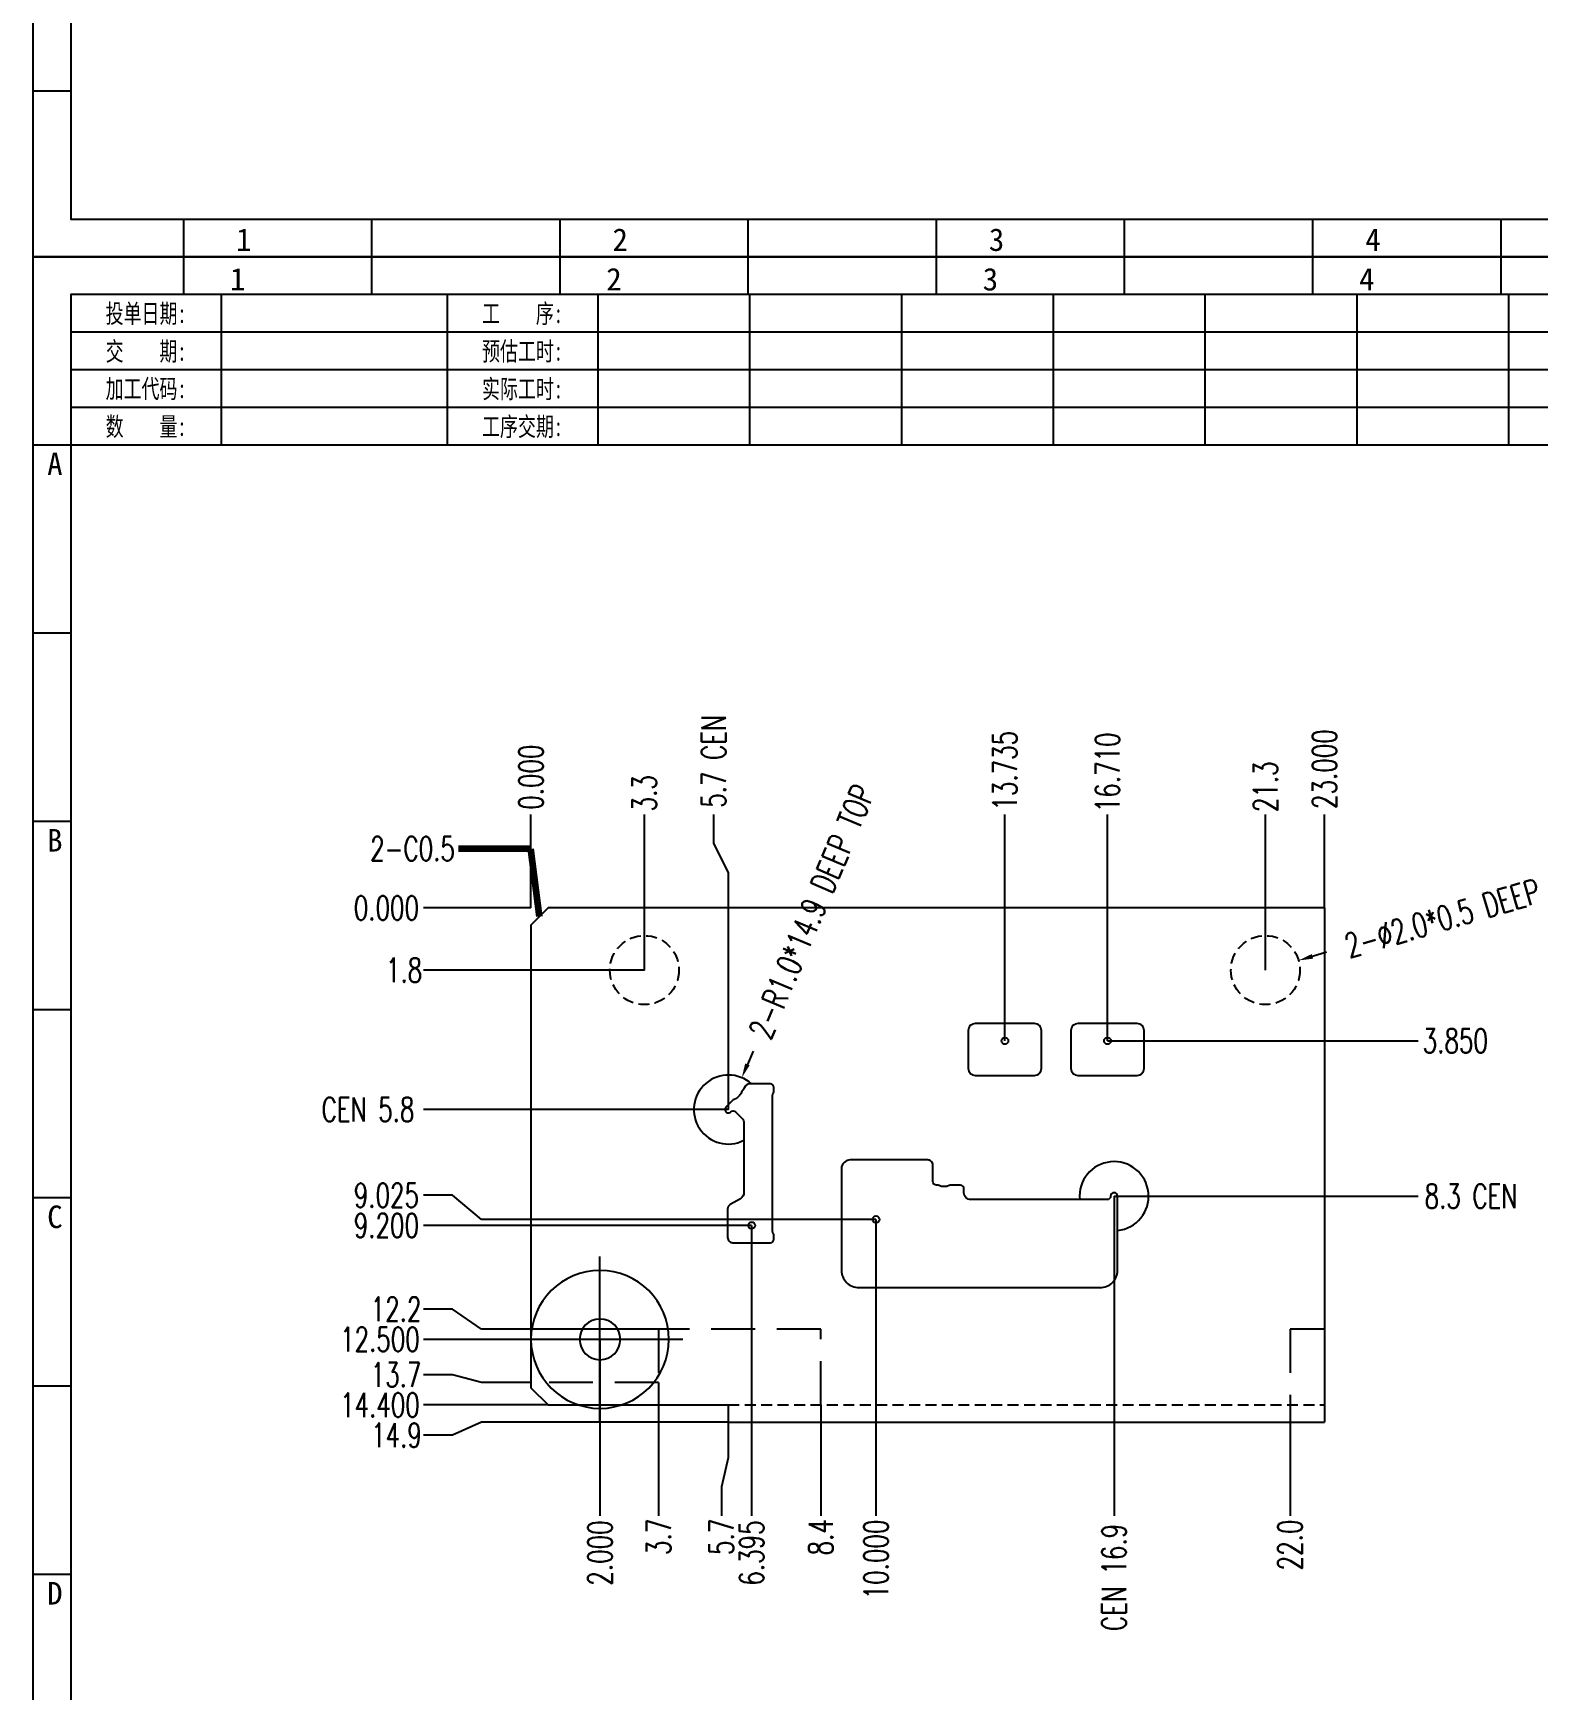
# Model space of a CAD drawing. Header units: millimetres. Extents: x -2852 to 5627, y -2271 to 1849.
# Drawn here: x -1342.4 to -1298.79, y -287.13 to -239.12 of the extents above; entities that cross this region are included whole.
import ezdxf
from ezdxf.enums import TextEntityAlignment as Align

# ---------------------------------------------------------------- set-up
doc = ezdxf.new("R2010")
doc.units = ezdxf.units.MM
doc.header["$PDSIZE"] = 3
for name, pattern in [('CENTER', [50.8, 31.75, -6.35, 6.35, -6.35]), ('DASHED', [19.05, 12.7, -6.35]), ('DASHED2', [9.525, 6.35, -3.175])]:
    doc.linetypes.add(name, pattern=pattern)
for name, color, linetype in [('1', 7, 'Continuous'), ('11', 4, 'DASHED2'), ('41', 1, 'Continuous'), ('PUNCH', 1, 'Continuous'), ('S01', 170, 'Continuous')]:
    doc.layers.add(name, color=color, linetype=linetype)
doc.styles.add('jet02', font='simplex.shx', dxfattribs={"width": 0.7})
doc.styles.get("Standard").update_dxf_attribs({"font": '仿宋_GB2312_0.ttf', "width": 0.7})
doc.styles.add('tk', font='', dxfattribs={"width": 0.7})
doc.styles.add('tk 2', font='仿宋_GB2312_0.ttf', dxfattribs={"width": 0.65})
doc.styles.get('tk').set_extended_font_data('NSimSun')
doc.dimstyles.new('jet02', dxfattribs={"dimtxt": 3.5, "dimasz": 2.1, "dimexe": 1, "dimexo": 0, "dimgap": 0.5, "dimtad": 0, "dimtoh": 1, "dimdec": 3, "dimzin": 9, "dimdsep": 46, "dimtxsty": 'jet02', "dimcen": 0, "dimclrt": 256, "dimazin": 2, "dimtfac": 1, "dimtdec": 3, "dimtofl": 0, "dimtmove": 0, "dimatfit": 1, "dimfxl": 0, "dimarcsym": 0})

# ---------------------------------------------------------------- blocks, each defined once
blk = doc.blocks.new('S01-PILOT119')
at = {"layer": 'S01', "color": 6, "linetype": 'CENTER'}
for p, q in [((0, 2.4), (0, -2.4)), ((2.4, 0), (-2.4, 0))]:
    blk.add_line(p, q, dxfattribs=at)
at = {"layer": 'S01', "linetype": 'Continuous'}
for radius in [2, 0.59]:
    blk.add_circle((0, 0), radius, dxfattribs=at)
blk = doc.blocks.new('A3-N')
at = {"layer": '1', "color": 1}
for p, q in [((0, 0), (0, 296.73)), ((0, 296.73), (420, 296.73)), ((21.82, 291.27), (21.82, 296.73)), ((49.09, 291.27), (49.09, 296.73)), ((76.36, 291.27), (76.36, 296.73)), ((103.64, 291.27), (103.64, 296.73)), ((103.64, 291.27), (103.64, 296.73)), ((103.64, 291.27), (103.64, 296.73)), ((130.91, 291.27), (130.91, 296.73)), ((158.18, 291.27), (158.18, 296.73)), ((185.45, 291.27), (185.45, 296.73)), ((212.73, 291.27), (212.73, 296.73)), ((5.45, 269.45), (0, 269.45)), ((5.45, 242.18), (0, 242.18)), ((5.45, 214.91), (0, 214.91)), ((5.45, 187.64), (0, 187.64)), ((5.45, 160.36), (0, 160.36)), ((5.45, 133.09), (0, 133.09)), ((5.45, 105.82), (0, 105.82)), ((5.45, 24), (0, 24)), ((21.82, 0), (21.82, 5.45)), ((49.09, 0), (49.09, 5.45)), ((76.36, 0), (76.36, 5.45)), ((103.64, 0), (103.64, 5.45)), ((130.91, 0), (130.91, 5.45)), ((158.18, 0), (158.18, 5.45)), ((185.45, 0), (185.45, 5.45)), ((212.73, 0), (212.73, 5.45)), ((1, 0), (0, 0)), ((420, 0), (1, 0))]:
    blk.add_line(p, q, dxfattribs=at)
at = {"layer": '1'}
blk.add_lwpolyline([(221.45, 5.45), (414.55, 5.45), (414.55, 291.27), (5.45, 291.27), (5.45, 5.45), (414.55, 5.45)], dxfattribs=at)
at = {"layer": '41'}
for p, q in [((27.27, 291.27), (27.27, 269.45)), ((60, 291.27), (60, 269.45)), ((81.82, 291.27), (81.82, 269.45)), ((103.82, 291.27), (103.82, 269.45)), ((125.82, 291.27), (125.82, 269.45)), ((147.82, 291.27), (147.82, 269.45)), ((169.82, 291.27), (169.82, 269.45)), ((191.82, 291.27), (191.82, 269.45)), ((213.82, 291.27), (213.82, 269.45)), ((367.82, 285.82), (5.45, 285.82)), ((367.82, 280.36), (5.45, 280.36)), ((367.82, 274.91), (5.45, 274.91)), ((414.55, 269.45), (5.45, 269.45))]:
    blk.add_line(p, q, dxfattribs=at)
at = {"layer": '1', "color": 1}
for s, p in [('1', (29.64, 295.11)), ('2', (84.18, 295.11)), ('3', (138.73, 295.11)), ('4', (193.27, 295.11)), ('1', (30.53, 4.11)), ('2', (85.08, 4.11)), ('3', (139.62, 4.11)), ('4', (194.17, 4.11))]:
    blk.add_text(s, height=3.27, dxfattribs=at).set_placement(p, align=Align.TOP_CENTER)
at = {"layer": '1', "style": 'tk', "width": 0.7}
for s, p in [('投单日期:', (16.36, 288.55)), ('工    序:', (70.91, 288.55)), ('交    期:', (16.36, 283.09)), ('预估工时:', (70.91, 283.09)), ('加工代码:', (16.36, 277.64)), ('实际工时:', (70.91, 277.64)), ('数    量:', (16.36, 272.18)), ('工序交期:', (70.91, 272.18))]:
    blk.add_text(s, height=2.727, dxfattribs=at).set_placement(p, align=Align.MIDDLE)
at = {"layer": '1', "color": 1}
for s, p in [('A', (2.04, 268.36)), ('B', (2.04, 213.82)), ('C', (2.04, 159.27)), ('D', (2.04, 104.73))]:
    blk.add_text(s, height=3.27, dxfattribs=at).set_placement(p, align=Align.TOP_LEFT)
at = {"layer": '1', "style": 'tk 2', "width": 0.7}
for tag, p in [('PATR-NO1', (309.84, 32.96)), ('TITLE', (365.74, 30.9)), ('PATR-NO2', (309.84, 27.81)), ('DWG-NO:', (366.54, 18.14))]:
    blk.add_attdef(tag, p, '', height=3.27, dxfattribs=at)
at = {"layer": '1', "color": 1, "style": 'tk 2', "width": 0.7}
for tag, p in [('DRAW', (314.55, 7.27)), ('DATE', (334.72, 7.32))]:
    blk.add_attdef(tag, p, '', height=3.49, dxfattribs=at)
at = {"layer": '1', "style": 'tk 2', "width": 0.7}
for tag, p in [('SCALE', (376.55, 8.73)), ('SHEET', (386.6, 8.72)), ('REV', (397.38, 8.73))]:
    blk.add_attdef(tag, text='', height=2.18, dxfattribs=at).set_placement(p, align=Align.MIDDLE_LEFT)
blk = doc.blocks.new('*D1842')
at = {"layer": '41', "ltscale": 0.05}
blk.add_line((-406.326, -2721.048), (-406.489, -2721.435), dxfattribs=at)
blk.add_solid([(-406.553, -2721.408), (-406.424, -2721.462), (-406.652, -2721.822)], dxfattribs=at)
at = {"layer": 'Defpoints', "color": 0, "ltscale": 0.05}
for p in [(-406.652, -2721.822), (-407.041, -2722.743)]:
    blk.add_point(p, dxfattribs=at)
at = {"layer": '41', "ltscale": 0.05, "insert": (-404.622, -2717.011), "char_height": 0.7, "attachment_point": 5, "rotation": 67.1193, "style": 'jet02'}
blk.add_mtext('2-R1.0*14.9 DEEP TOP', dxfattribs=at)
blk = doc.blocks.new('*D1843')
at = {"layer": '41', "ltscale": 0.05}
blk.add_line((-412.762, -2716.903), (-415.872, -2716.903), dxfattribs=at)
at = {"layer": 'Defpoints', "color": 0, "ltscale": 0.05}
for p in [(-415.872, -2716.903), (-412.762, -2716.903), (-412.762, -2716.903)]:
    blk.add_point(p, dxfattribs=at)
at = {"layer": '41', "ltscale": 0.05, "insert": (-416.952, -2716.903), "char_height": 0.7, "attachment_point": 5, "style": 'jet02'}
blk.add_mtext('0.000', dxfattribs=at)
blk = doc.blocks.new('*D1844')
at = {"layer": '41', "ltscale": 0.05}
for p, q in [((-414.192, -2731.803), (-415.032, -2732.178)), ((-407.042, -2731.803), (-414.192, -2731.803)), ((-415.032, -2732.178), (-415.872, -2732.178))]:
    blk.add_line(p, q, dxfattribs=at)
at = {"layer": 'Defpoints', "color": 0, "ltscale": 0.05}
for p in [(-412.762, -2716.903), (-407.042, -2731.803), (-415.872, -2732.178)]:
    blk.add_point(p, dxfattribs=at)
at = {"layer": '41', "ltscale": 0.05, "insert": (-416.661, -2732.178), "char_height": 0.7, "attachment_point": 5, "style": 'jet02'}
blk.add_mtext('14.9', dxfattribs=at)
blk = doc.blocks.new('*D1845')
at = {"layer": '41', "ltscale": 0.05}
blk.add_line((-412.262, -2731.303), (-415.872, -2731.303), dxfattribs=at)
at = {"layer": 'Defpoints', "color": 0, "ltscale": 0.05}
for p in [(-412.762, -2716.903), (-415.872, -2731.303), (-412.262, -2731.303)]:
    blk.add_point(p, dxfattribs=at)
at = {"layer": '41', "ltscale": 0.05, "insert": (-417.139, -2731.303), "char_height": 0.7, "attachment_point": 5, "style": 'jet02'}
blk.add_mtext('14.400', dxfattribs=at)
blk = doc.blocks.new('*D1846')
at = {"layer": '41', "ltscale": 0.05}
for p, q in [((-415.032, -2730.428), (-415.872, -2730.428)), ((-414.192, -2730.653), (-415.032, -2730.428)), ((-412.762, -2730.653), (-414.192, -2730.653))]:
    blk.add_line(p, q, dxfattribs=at)
at = {"layer": 'Defpoints', "color": 0, "ltscale": 0.05}
for p in [(-412.762, -2716.903), (-415.872, -2730.428), (-412.762, -2730.653)]:
    blk.add_point(p, dxfattribs=at)
at = {"layer": '41', "ltscale": 0.05, "insert": (-416.672, -2730.428), "char_height": 0.7, "attachment_point": 5, "style": 'jet02'}
blk.add_mtext('13.7', dxfattribs=at)
blk = doc.blocks.new('*D1847')
at = {"layer": '41', "ltscale": 0.05}
blk.add_line((-410.762, -2729.403), (-415.872, -2729.403), dxfattribs=at)
at = {"layer": 'Defpoints', "color": 0, "ltscale": 0.05}
for p in [(-412.762, -2716.903), (-415.872, -2729.403), (-410.762, -2729.403)]:
    blk.add_point(p, dxfattribs=at)
at = {"layer": '41', "ltscale": 0.05, "insert": (-417.139, -2729.403), "char_height": 0.7, "attachment_point": 5, "style": 'jet02'}
blk.add_mtext('12.500', dxfattribs=at)
blk = doc.blocks.new('*D1848')
at = {"layer": '41', "ltscale": 0.05}
for p, q in [((-415.032, -2728.528), (-415.872, -2728.528)), ((-414.192, -2729.103), (-415.032, -2728.528)), ((-409.062, -2729.103), (-414.192, -2729.103))]:
    blk.add_line(p, q, dxfattribs=at)
at = {"layer": 'Defpoints', "color": 0, "ltscale": 0.05}
for p in [(-412.762, -2716.903), (-415.872, -2728.528), (-409.062, -2729.103)]:
    blk.add_point(p, dxfattribs=at)
at = {"layer": '41', "ltscale": 0.05, "insert": (-416.672, -2728.528), "char_height": 0.7, "attachment_point": 5, "style": 'jet02'}
blk.add_mtext('12.2', dxfattribs=at)
blk = doc.blocks.new('*D1849')
at = {"layer": '41', "ltscale": 0.05}
blk.add_line((-406.367, -2726.103), (-415.872, -2726.103), dxfattribs=at)
at = {"layer": 'Defpoints', "color": 0, "ltscale": 0.05}
for p in [(-412.762, -2716.903), (-415.872, -2726.103), (-406.367, -2726.103)]:
    blk.add_point(p, dxfattribs=at)
at = {"layer": '41', "ltscale": 0.05, "insert": (-416.952, -2726.103), "char_height": 0.7, "attachment_point": 5, "style": 'jet02'}
blk.add_mtext('9.200', dxfattribs=at)
blk = doc.blocks.new('*D1850')
at = {"layer": '41', "ltscale": 0.05}
for p, q in [((-415.032, -2725.228), (-415.872, -2725.228)), ((-414.192, -2725.928), (-415.032, -2725.228)), ((-402.762, -2725.928), (-414.192, -2725.928))]:
    blk.add_line(p, q, dxfattribs=at)
at = {"layer": 'Defpoints', "color": 0, "ltscale": 0.05}
for p in [(-412.762, -2716.903), (-415.872, -2725.228), (-402.762, -2725.928)]:
    blk.add_point(p, dxfattribs=at)
at = {"layer": '41', "ltscale": 0.05, "insert": (-416.952, -2725.228), "char_height": 0.7, "attachment_point": 5, "style": 'jet02'}
blk.add_mtext('9.025', dxfattribs=at)
blk = doc.blocks.new('*D1851')
at = {"layer": '41', "ltscale": 0.05}
blk.add_line((-407.041, -2722.743), (-415.872, -2722.743), dxfattribs=at)
at = {"layer": 'Defpoints', "color": 0, "ltscale": 0.05}
for p in [(-412.762, -2716.903), (-415.872, -2722.743), (-407.041, -2722.743)]:
    blk.add_point(p, dxfattribs=at)
at = {"layer": '41', "ltscale": 0.05, "insert": (-417.652, -2722.743), "char_height": 0.7, "attachment_point": 5, "style": 'jet02'}
blk.add_mtext('{\\C1; CEN }5.8', dxfattribs=at)
blk = doc.blocks.new('*D1852')
at = {"layer": '41', "ltscale": 0.05}
blk.add_line((-409.474, -2718.703), (-415.872, -2718.703), dxfattribs=at)
at = {"layer": 'Defpoints', "color": 0, "ltscale": 0.05}
for p in [(-412.762, -2716.903), (-415.872, -2718.703), (-409.474, -2718.703)]:
    blk.add_point(p, dxfattribs=at)
at = {"layer": '41', "ltscale": 0.05, "insert": (-416.439, -2718.703), "char_height": 0.7, "attachment_point": 5, "style": 'jet02'}
blk.add_mtext('1.8', dxfattribs=at)
blk = doc.blocks.new('*D1853')
at = {"layer": '41', "ltscale": 0.05}
blk.add_line((-395.862, -2725.253), (-387.051, -2725.253), dxfattribs=at)
at = {"layer": 'Defpoints', "color": 0, "ltscale": 0.05}
for p in [(-412.762, -2716.903), (-395.862, -2725.253), (-387.051, -2725.253)]:
    blk.add_point(p, dxfattribs=at)
at = {"layer": '41', "ltscale": 0.05, "insert": (-385.516, -2725.253), "char_height": 0.7, "attachment_point": 5, "style": 'jet02'}
blk.add_mtext('8.3{\\C1; CEN }', dxfattribs=at)
blk = doc.blocks.new('*D1854')
at = {"layer": '41', "ltscale": 0.05}
blk.add_line((-396.052, -2720.753), (-387.051, -2720.753), dxfattribs=at)
at = {"layer": 'Defpoints', "color": 0, "ltscale": 0.05}
for p in [(-412.762, -2716.903), (-396.052, -2720.753), (-387.051, -2720.753)]:
    blk.add_point(p, dxfattribs=at)
at = {"layer": '41', "ltscale": 0.05, "insert": (-385.971, -2720.753), "char_height": 0.7, "attachment_point": 5, "style": 'jet02'}
blk.add_mtext('3.850', dxfattribs=at)
blk = doc.blocks.new('*D1855')
at = {"layer": '41', "ltscale": 0.05}
blk.add_line((-412.762, -2716.903), (-412.762, -2714.192), dxfattribs=at)
at = {"layer": 'Defpoints', "color": 0, "ltscale": 0.05}
for p in [(-412.762, -2714.192), (-412.762, -2716.903), (-412.762, -2716.903)]:
    blk.add_point(p, dxfattribs=at)
at = {"layer": '41', "ltscale": 0.05, "insert": (-412.762, -2713.112), "char_height": 0.7, "attachment_point": 5, "rotation": 90, "style": 'jet02'}
blk.add_mtext('0.000', dxfattribs=at)
blk = doc.blocks.new('*D1856')
at = {"layer": '41', "ltscale": 0.05}
blk.add_line((-409.474, -2718.703), (-409.474, -2714.192), dxfattribs=at)
at = {"layer": 'Defpoints', "color": 0, "ltscale": 0.05}
for p in [(-409.474, -2714.192), (-412.762, -2716.903), (-409.474, -2718.703)]:
    blk.add_point(p, dxfattribs=at)
at = {"layer": '41', "ltscale": 0.05, "insert": (-409.474, -2713.579), "char_height": 0.7, "attachment_point": 5, "rotation": 90, "style": 'jet02'}
blk.add_mtext('3.3', dxfattribs=at)
blk = doc.blocks.new('*D1857')
at = {"layer": '41', "ltscale": 0.05}
for p, q in [((-407.465, -2715.032), (-407.465, -2714.192)), ((-407.041, -2715.872), (-407.465, -2715.032)), ((-407.041, -2722.743), (-407.041, -2715.872))]:
    blk.add_line(p, q, dxfattribs=at)
at = {"layer": 'Defpoints', "color": 0, "ltscale": 0.05}
for p in [(-407.465, -2714.192), (-412.762, -2716.903), (-407.041, -2722.743)]:
    blk.add_point(p, dxfattribs=at)
at = {"layer": '41', "ltscale": 0.05, "insert": (-407.465, -2712.657), "char_height": 0.7, "attachment_point": 5, "rotation": 90, "style": 'jet02'}
blk.add_mtext('5.7{\\C1; CEN }', dxfattribs=at)
blk = doc.blocks.new('*D1858')
at = {"layer": '41', "ltscale": 0.05}
blk.add_line((-399.027, -2720.753), (-399.027, -2714.192), dxfattribs=at)
at = {"layer": 'Defpoints', "color": 0, "ltscale": 0.05}
for p in [(-399.027, -2714.192), (-412.762, -2716.903), (-399.027, -2720.753)]:
    blk.add_point(p, dxfattribs=at)
at = {"layer": '41', "ltscale": 0.05, "insert": (-399.027, -2712.926), "char_height": 0.7, "attachment_point": 5, "rotation": 90, "style": 'jet02'}
blk.add_mtext('13.735', dxfattribs=at)
blk = doc.blocks.new('*D1859')
at = {"layer": '41', "ltscale": 0.05}
blk.add_line((-396.052, -2720.753), (-396.052, -2714.192), dxfattribs=at)
at = {"layer": 'Defpoints', "color": 0, "ltscale": 0.05}
for p in [(-396.052, -2714.192), (-412.762, -2716.903), (-396.052, -2720.753)]:
    blk.add_point(p, dxfattribs=at)
at = {"layer": '41', "ltscale": 0.05, "insert": (-396.052, -2712.972), "char_height": 0.7, "attachment_point": 5, "rotation": 90, "style": 'jet02'}
blk.add_mtext('16.710', dxfattribs=at)
blk = doc.blocks.new('*D1860')
at = {"layer": '41', "ltscale": 0.05}
blk.add_line((-391.474, -2718.703), (-391.474, -2714.192), dxfattribs=at)
at = {"layer": 'Defpoints', "color": 0, "ltscale": 0.05}
for p in [(-391.474, -2714.192), (-412.762, -2716.903), (-391.474, -2718.703)]:
    blk.add_point(p, dxfattribs=at)
at = {"layer": '41', "ltscale": 0.05, "insert": (-391.474, -2713.392), "char_height": 0.7, "attachment_point": 5, "rotation": 90, "style": 'jet02'}
blk.add_mtext('21.3', dxfattribs=at)
blk = doc.blocks.new('*D1861')
at = {"layer": '41', "ltscale": 0.05}
blk.add_line((-389.762, -2716.903), (-389.762, -2714.192), dxfattribs=at)
at = {"layer": 'Defpoints', "color": 0, "ltscale": 0.05}
for p in [(-389.762, -2714.192), (-412.762, -2716.903), (-389.762, -2716.903)]:
    blk.add_point(p, dxfattribs=at)
at = {"layer": '41', "ltscale": 0.05, "insert": (-389.762, -2712.879), "char_height": 0.7, "attachment_point": 5, "rotation": 90, "style": 'jet02'}
blk.add_mtext('23.000', dxfattribs=at)
blk = doc.blocks.new('*D1862')
at = {"layer": '41', "ltscale": 0.05}
blk.add_line((-410.762, -2729.403), (-410.762, -2734.514), dxfattribs=at)
at = {"layer": 'Defpoints', "color": 0, "ltscale": 0.05}
for p in [(-412.762, -2716.903), (-410.762, -2729.403), (-410.762, -2734.514)]:
    blk.add_point(p, dxfattribs=at)
at = {"layer": '41', "ltscale": 0.05, "insert": (-410.762, -2735.594), "char_height": 0.7, "attachment_point": 5, "rotation": 90, "style": 'jet02'}
blk.add_mtext('2.000', dxfattribs=at)
blk = doc.blocks.new('*D1863')
at = {"layer": '41', "ltscale": 0.05}
blk.add_line((-409.062, -2730.653), (-409.062, -2734.514), dxfattribs=at)
at = {"layer": 'Defpoints', "color": 0, "ltscale": 0.05}
for p in [(-412.762, -2716.903), (-409.062, -2730.653), (-409.062, -2734.514)]:
    blk.add_point(p, dxfattribs=at)
at = {"layer": '41', "ltscale": 0.05, "insert": (-409.062, -2735.127), "char_height": 0.7, "attachment_point": 5, "rotation": 90, "style": 'jet02'}
blk.add_mtext('3.7', dxfattribs=at)
blk = doc.blocks.new('*D1864')
at = {"layer": '41', "ltscale": 0.05}
for p, q in [((-407.042, -2731.803), (-407.042, -2732.834)), ((-407.042, -2732.834), (-407.242, -2733.674)), ((-407.242, -2733.674), (-407.242, -2734.514))]:
    blk.add_line(p, q, dxfattribs=at)
at = {"layer": 'Defpoints', "color": 0, "ltscale": 0.05}
for p in [(-412.762, -2716.903), (-407.042, -2731.803), (-407.242, -2734.514)]:
    blk.add_point(p, dxfattribs=at)
at = {"layer": '41', "ltscale": 0.05, "insert": (-407.242, -2735.127), "char_height": 0.7, "attachment_point": 5, "rotation": 90, "style": 'jet02'}
blk.add_mtext('5.7', dxfattribs=at)
blk = doc.blocks.new('*D1865')
at = {"layer": '41', "ltscale": 0.05}
blk.add_line((-406.367, -2726.103), (-406.367, -2734.514), dxfattribs=at)
at = {"layer": 'Defpoints', "color": 0, "ltscale": 0.05}
for p in [(-412.762, -2716.903), (-406.367, -2726.103), (-406.367, -2734.514)]:
    blk.add_point(p, dxfattribs=at)
at = {"layer": '41', "ltscale": 0.05, "insert": (-406.367, -2735.594), "char_height": 0.7, "attachment_point": 5, "rotation": 90, "style": 'jet02'}
blk.add_mtext('6.395', dxfattribs=at)
blk = doc.blocks.new('*D1866')
at = {"layer": '41', "ltscale": 0.05}
blk.add_line((-404.362, -2731.303), (-404.362, -2734.514), dxfattribs=at)
at = {"layer": 'Defpoints', "color": 0, "ltscale": 0.05}
for p in [(-412.762, -2716.903), (-404.362, -2731.303), (-404.362, -2734.514)]:
    blk.add_point(p, dxfattribs=at)
at = {"layer": '41', "ltscale": 0.05, "insert": (-404.362, -2735.139), "char_height": 0.7, "attachment_point": 5, "rotation": 90, "style": 'jet02'}
blk.add_mtext('8.4', dxfattribs=at)
blk = doc.blocks.new('*D1867')
at = {"layer": '41', "ltscale": 0.05}
blk.add_line((-402.762, -2725.928), (-402.762, -2734.514), dxfattribs=at)
at = {"layer": 'Defpoints', "color": 0, "ltscale": 0.05}
for p in [(-412.762, -2716.903), (-402.762, -2725.928), (-402.762, -2734.514)]:
    blk.add_point(p, dxfattribs=at)
at = {"layer": '41', "ltscale": 0.05, "insert": (-402.762, -2735.781), "char_height": 0.7, "attachment_point": 5, "rotation": 90, "style": 'jet02'}
blk.add_mtext('10.000', dxfattribs=at)
blk = doc.blocks.new('*D1868')
at = {"layer": '41', "ltscale": 0.05}
blk.add_line((-395.862, -2725.253), (-395.862, -2734.514), dxfattribs=at)
at = {"layer": 'Defpoints', "color": 0, "ltscale": 0.05}
for p in [(-412.762, -2716.903), (-395.862, -2725.253), (-395.862, -2734.514)]:
    blk.add_point(p, dxfattribs=at)
at = {"layer": '41', "ltscale": 0.05, "insert": (-395.862, -2736.469), "char_height": 0.7, "attachment_point": 5, "rotation": 90, "style": 'jet02'}
blk.add_mtext('{\\C1; CEN }16.9', dxfattribs=at)
blk = doc.blocks.new('*D1869')
at = {"layer": '41', "ltscale": 0.05}
blk.add_line((-390.762, -2731.303), (-390.762, -2734.514), dxfattribs=at)
at = {"layer": 'Defpoints', "color": 0, "ltscale": 0.05}
for p in [(-412.762, -2716.903), (-390.762, -2731.303), (-390.762, -2734.514)]:
    blk.add_point(p, dxfattribs=at)
at = {"layer": '41', "ltscale": 0.05, "insert": (-390.762, -2735.361), "char_height": 0.7, "attachment_point": 5, "rotation": 90, "style": 'jet02'}
blk.add_mtext('22.0', dxfattribs=at)
blk = doc.blocks.new('*D1870')
at = {"layer": '41', "ltscale": 0.05}
blk.add_line((-389.707, -2718.187), (-390.111, -2718.305), dxfattribs=at)
blk.add_solid([(-390.13, -2718.238), (-390.091, -2718.372), (-390.514, -2718.423)], dxfattribs=at)
at = {"layer": 'Defpoints', "color": 0, "ltscale": 0.05}
for p in [(-390.514, -2718.423), (-392.433, -2718.984)]:
    blk.add_point(p, dxfattribs=at)
at = {"layer": '41', "ltscale": 0.05, "insert": (-385.423, -2716.935), "char_height": 0.7, "attachment_point": 5, "rotation": 16.2883, "style": 'jet02'}
blk.add_mtext('2-∅2.0*0.5 DEEP BOTT', dxfattribs=at)

msp = doc.modelspace()

# ---------------------------------------------------------------- linework, layer by layer
at = {"layer": '1', "ltscale": 0.05}
for p, q in [((-1322.2492, -278.8734), (-1322.2492, -279.3734)), ((-1322.2492, -279.3734), (-1304.9692, -279.3734))]:
    msp.add_line(p, q, dxfattribs=at)
for points in [[(-1304.9692, -264.4734), (-1327.4692, -264.4734), (-1327.9692, -264.9734), (-1327.9692, -278.3734), (-1327.4692, -278.8734), (-1322.2492, -278.8734)], [(-1304.9692, -264.4734), (-1304.9692, -279.3734)]]:
    msp.add_lwpolyline(points, dxfattribs=at)
for centre, start, end in [((-1322.2487, -270.3133), 47.72711, 296.83816), ((-1311.0692, -272.8234), 275.73917, 185.73917)]:
    msp.add_arc(centre, 1, start, end, dxfattribs=at)
at = {"layer": '11', "ltscale": 0.05}
msp.add_line((-1322.2492, -278.8734), (-1304.9692, -278.8734), dxfattribs=at)
at = {"layer": '11', "linetype": 'DASHED', "ltscale": 0.1}
for points in [[(-1319.5692, -278.8734), (-1319.5692, -276.6734), (-1324.2692, -276.6734), (-1324.2692, -278.2234), (-1327.9692, -278.2234)], [(-1304.9692, -276.6734), (-1305.9692, -276.6734), (-1305.9692, -278.8734)]]:
    msp.add_lwpolyline(points, dxfattribs=at)
at = {"layer": '11', "ltscale": 0.05}
for centre in [(-1324.6813, -266.2734), (-1306.6813, -266.2734)]:
    msp.add_circle(centre, 1, dxfattribs=at)
at = {"layer": 'PUNCH', "color": 3, "ltscale": 0.05}
for points in [[(-1315.2942, -268.0234), (-1315.2942, -269.1234, 0.4142136), (-1315.0942, -269.3234), (-1313.3742, -269.3234, 0.4142136), (-1313.1742, -269.1234), (-1313.1742, -268.0234, 0.4142136), (-1313.3742, -267.8234), (-1315.0942, -267.8234, 0.4142136)], [(-1310.1992, -268.0234, 0.4142136), (-1310.3992, -267.8234), (-1312.1192, -267.8234, 0.4142136), (-1312.3192, -268.0234), (-1312.3192, -269.1234, 0.4142136), (-1312.1192, -269.3234), (-1310.3992, -269.3234, 0.4142136), (-1310.1992, -269.1234)]]:
    msp.add_lwpolyline(points, format="xyb", close=True, dxfattribs=at)
at = {"layer": 'PUNCH', "ltscale": 0.05}
for points in [[(-1322.0366, -270.384), (-1321.8558, -270.5648, -0.1989124), (-1321.7972, -270.7062), (-1321.7972, -272.7234, -0.2679492), (-1321.8972, -272.8966), (-1322.1942, -273.0681, 0.2679492), (-1322.2692, -273.198), (-1322.2692, -274.0234, 0.4142136), (-1322.1192, -274.1734), (-1321.0292, -274.1734, 0.4142136), (-1320.9292, -274.0734), (-1320.9292, -273.9734, 0.1443689), (-1320.9452, -273.9191, -0.1443689), (-1320.9692, -273.8377), (-1320.9692, -269.909, -0.1443689), (-1320.9452, -269.8276, 0.1443689), (-1320.9292, -269.7734), (-1320.9292, -269.6734, 0.4142136), (-1321.0292, -269.5734), (-1321.6333, -269.5734, 0.2679492), (-1321.7632, -269.6484), (-1321.8085, -269.7269, -0.0655435), (-1321.8244, -269.7476), (-1321.8394, -269.7626, 0.0954146), (-1321.8712, -269.8096), (-1321.8908, -269.8554, -0.0954146), (-1321.9226, -269.9024), (-1321.9879, -269.9676, -0.0954146), (-1322.0348, -269.9994), (-1322.0807, -270.0191, 0.0954146), (-1322.1277, -270.0509), (-1322.3194, -270.2426, 1), (-1322.178, -270.384, -0.4142136)], [(-1315.8924, -272.5327, -0.0954146), (-1315.9481, -272.5434), (-1316.0403, -272.5434, -0.0954146), (-1316.096, -272.5327), (-1316.1424, -272.5141, 0.0954146), (-1316.1981, -272.5034), (-1316.2192, -272.5034, -0.4142136), (-1316.3192, -272.4034), (-1316.3192, -271.9234, 0.4142136), (-1316.4692, -271.7734), (-1318.7192, -271.7734, 0.4142136), (-1318.9692, -272.0234), (-1318.9692, -274.9734, 0.4142136), (-1318.4692, -275.4734), (-1311.4692, -275.4734, 0.4142136), (-1310.9692, -274.9734), (-1310.9692, -272.8234, 1), (-1311.1692, -272.8234, -0.4142136), (-1311.2692, -272.9234), (-1315.2192, -272.9234, -0.4142136), (-1315.4192, -272.7234), (-1315.4192, -272.6034, 0.4142136), (-1315.5192, -272.5034), (-1315.7903, -272.5034, 0.0954146), (-1315.846, -272.5141)]]:
    msp.add_lwpolyline(points, format="xyb", close=True, dxfattribs=at)
for centre in [(-1314.2342, -268.3234), (-1311.2592, -268.3234), (-1321.5742, -273.6734), (-1317.9692, -273.4984)]:
    msp.add_circle(centre, 0.1, dxfattribs=at)

# ---------------------------------------------------------------- block references
at = {"layer": '1', "ltscale": 0.05, "xscale": 0.2000000000000455, "yscale": 0.2000000000000455, "zscale": 0.2000000000000455}
for p in [(-1342.3987, -245.6035), (-1342.3987, -304.949)]:
    msp.add_blockref('A3-N', p, dxfattribs=at)
at = {"layer": 'S01', "color": 3, "extrusion": (0, 0, -1), "zscale": -1, "rotation": 180}
msp.add_blockref('S01-PILOT119', (1325.9692, -276.9734), dxfattribs=at)

# ---------------------------------------------------------------- texts
at = {"layer": '41', "ltscale": 0.05, "insert": (-1330.1737, -262.7554), "char_height": 0.7, "attachment_point": 6, "style": 'jet02'}
msp.add_mtext('2-C0.5', dxfattribs=at)

# ---------------------------------------------------------------- dimensions: what is measured, and where the dimension line sits
at = {"layer": '41', "ltscale": 0.05}
for feature_location, offset, dtype, origin, text, picture, middle, set_off in [((-1322.2487, -270.3133), (-0.4235, 8.5509), 1, (-1327.9692, -264.4734), '<>{\\C1; CEN }', '*D1857', (-1322.6722, -260.2274), (-915.2077, 2452.4298)), ((-1322.2487, -270.3133), (-8.8315, 0), 0, (-1327.9692, -264.4734), '{\\C1; CEN }<>', '*D1851', (-1332.8602, -270.3133), (-915.2077, 2452.4298)), ((-1311.0692284607, -272.8233817271), (8.8109384582, 0), 0, (-1327.9692284607, -264.4733817271), '<>{\\C1; CEN }', '*D1853', (-1300.7232900025, -272.8233817271), (-915.2077048823, 2452.4298167741)), ((-1311.0692, -272.8234), (0, -9.2609), 1, (-1327.9692, -264.4734), '{\\C1; CEN }<>', '*D1868', (-1311.0692, -284.0393), (-915.2077, 2452.4298))]:
    dim = msp.add_ordinate_dim(feature_location=feature_location, offset=offset, dtype=dtype, origin=origin, text=text, dimstyle='jet02', override={"dimscale": 0.2, "dimtoh": 0, "dimdec": 1, "dimzin": 1, "dimclrd": 256, "dimclre": 256, "dimadec": 1, "dimazin": 0, "dimatfit": 3, "dimlwd": 65535, "dimlwe": 65535}, dxfattribs=at)
    dim.commit()
    dim.dimension.update_dxf_attribs({"geometry": picture, "text_midpoint": middle, "insert": set_off})
for feature_location, offset, dtype, origin, override, picture, middle, set_off in [((-1304.9692, -264.4734), (0, 2.7109), 1, (-1327.9692, -264.4734), {"dimscale": 0.2, "dimtoh": 0, "dimzin": 1, "dimclrd": 256, "dimclre": 256, "dimadec": 3, "dimazin": 0, "dimatfit": 3, "dimlwd": 65535, "dimlwe": 65535}, '*D1861', (-1304.9692, -260.4491), (-915.2077, 2452.4298)), ((-1314.2342, -268.3234), (0, 6.5609), 1, (-1327.9692, -264.4734), {"dimscale": 0.2, "dimtoh": 0, "dimzin": 1, "dimclrd": 256, "dimclre": 256, "dimadec": 3, "dimazin": 0, "dimatfit": 3, "dimlwd": 65535, "dimlwe": 65535}, '*D1858', (-1314.2342, -260.4958), (-915.2077, 2452.4298)), ((-1311.2592, -268.3234), (0, 6.5609), 1, (-1327.9692, -264.4734), {"dimscale": 0.2, "dimtoh": 0, "dimzin": 1, "dimclrd": 256, "dimclre": 256, "dimadec": 3, "dimazin": 0, "dimatfit": 3, "dimlwd": 65535, "dimlwe": 65535}, '*D1859', (-1311.2592, -260.5424), (-915.2077, 2452.4298)), ((-1327.9692284607, -264.4733817271), (0, 2.7109384582), 1, (-1327.9692284607, -264.4733817271), {"dimscale": 0.2, "dimtoh": 0, "dimzin": 1, "dimclrd": 256, "dimclre": 256, "dimadec": 3, "dimazin": 0, "dimatfit": 3, "dimlwd": 65535, "dimlwe": 65535}, '*D1855', (-1327.9692284607, -260.682443269), (-915.2077048823, 2452.4298167741)), ((-1306.6813, -266.2734), (0, 4.5109), 1, (-1327.9692, -264.4734), {"dimscale": 0.2, "dimtoh": 0, "dimdec": 1, "dimzin": 1, "dimclrd": 256, "dimclre": 256, "dimadec": 1, "dimazin": 0, "dimatfit": 3, "dimlwd": 65535, "dimlwe": 65535}, '*D1860', (-1306.6813, -260.9624), (-915.2077, 2452.4298)), ((-1324.6813, -266.2734), (0, 4.5109), 1, (-1327.9692, -264.4734), {"dimscale": 0.2, "dimtoh": 0, "dimdec": 1, "dimzin": 1, "dimclrd": 256, "dimclre": 256, "dimadec": 1, "dimazin": 0, "dimatfit": 3, "dimlwd": 65535, "dimlwe": 65535}, '*D1856', (-1324.6813, -261.1491), (-915.2077, 2452.4298)), ((-1327.9692284607, -264.4733817271), (-3.1109384582, 0), 0, (-1327.9692284607, -264.4733817271), {"dimscale": 0.2, "dimtoh": 0, "dimzin": 1, "dimclrd": 256, "dimclre": 256, "dimadec": 3, "dimazin": 0, "dimatfit": 3, "dimlwd": 65535, "dimlwe": 65535}, '*D1843', (-1332.1601669189, -264.4733817271), (-915.2077048823, 2452.4298167741)), ((-1327.4692, -278.8734), (-3.6109, 0), 0, (-1327.9692, -264.4734), {"dimscale": 0.2, "dimtoh": 0, "dimzin": 1, "dimclrd": 256, "dimclre": 256, "dimadec": 3, "dimazin": 0, "dimatfit": 3, "dimlwd": 65535, "dimlwe": 65535}, '*D1845', (-1332.3468, -278.8734), (-915.2077, 2452.4298)), ((-1325.9692, -276.9734), (-5.1109, 0), 0, (-1327.9692, -264.4734), {"dimscale": 0.2, "dimtoh": 0, "dimzin": 1, "dimclrd": 256, "dimclre": 256, "dimadec": 3, "dimazin": 0, "dimatfit": 3, "dimlwd": 65535, "dimlwe": 65535}, '*D1847', (-1332.3468, -276.9734), (-915.2077, 2452.4298)), ((-1321.5742, -273.6734), (-9.5059, 0), 0, (-1327.9692, -264.4734), {"dimscale": 0.2, "dimtoh": 0, "dimzin": 1, "dimclrd": 256, "dimclre": 256, "dimadec": 3, "dimazin": 0, "dimatfit": 3, "dimlwd": 65535, "dimlwe": 65535}, '*D1849', (-1332.1602, -273.6734), (-915.2077, 2452.4298)), ((-1317.9692, -273.4984), (-13.1109, 0.7), 0, (-1327.9692, -264.4734), {"dimscale": 0.2, "dimtoh": 0, "dimzin": 1, "dimclrd": 256, "dimclre": 256, "dimadec": 3, "dimazin": 0, "dimatfit": 3, "dimlwd": 65535, "dimlwe": 65535}, '*D1850', (-1332.1602, -272.7984), (-915.2077, 2452.4298)), ((-1327.9692284607, -278.2233817271), (-3.1109384582, 0.225), 0, (-1327.9692284607, -264.4733817271), {"dimscale": 0.2, "dimtoh": 0, "dimdec": 1, "dimzin": 1, "dimclrd": 256, "dimclre": 256, "dimadec": 1, "dimazin": 0, "dimatfit": 3, "dimlwd": 65535, "dimlwe": 65535}, '*D1846', (-1331.8801669189, -277.9983817271), (-915.2077048823, 2452.4298167741)), ((-1324.2692, -276.6734), (-6.8109, 0.575), 0, (-1327.9692, -264.4734), {"dimscale": 0.2, "dimtoh": 0, "dimdec": 1, "dimzin": 1, "dimclrd": 256, "dimclre": 256, "dimadec": 1, "dimazin": 0, "dimatfit": 3, "dimlwd": 65535, "dimlwe": 65535}, '*D1848', (-1331.8802, -276.0984), (-915.2077, 2452.4298)), ((-1322.2492, -279.3734), (-8.8309, -0.375), 0, (-1327.9692, -264.4734), {"dimscale": 0.2, "dimtoh": 0, "dimdec": 1, "dimzin": 1, "dimclrd": 256, "dimclre": 256, "dimadec": 1, "dimazin": 0, "dimatfit": 3, "dimlwd": 65535, "dimlwe": 65535}, '*D1844', (-1331.8685, -279.7484), (-915.2077, 2452.4298)), ((-1324.6813, -266.2734), (-6.3989, 0), 0, (-1327.9692, -264.4734), {"dimscale": 0.2, "dimtoh": 0, "dimdec": 1, "dimzin": 1, "dimclrd": 256, "dimclre": 256, "dimadec": 1, "dimazin": 0, "dimatfit": 3, "dimlwd": 65535, "dimlwe": 65535}, '*D1852', (-1331.6468, -266.2734), (-915.2077, 2452.4298)), ((-1311.2592, -268.3234), (9.0009, 0), 0, (-1327.9692, -264.4734), {"dimscale": 0.2, "dimtoh": 0, "dimzin": 1, "dimclrd": 256, "dimclre": 256, "dimadec": 3, "dimazin": 0, "dimatfit": 3, "dimlwd": 65535, "dimlwe": 65535}, '*D1854', (-1301.1783, -268.3234), (-915.2077, 2452.4298)), ((-1325.9692, -276.9734), (0, -5.1109), 1, (-1327.9692, -264.4734), {"dimscale": 0.2, "dimtoh": 0, "dimzin": 1, "dimclrd": 256, "dimclre": 256, "dimadec": 3, "dimazin": 0, "dimatfit": 3, "dimlwd": 65535, "dimlwe": 65535}, '*D1862', (-1325.9692, -283.1643), (-915.2077, 2452.4298)), ((-1324.2692, -278.2234), (0, -3.8609), 1, (-1327.9692, -264.4734), {"dimscale": 0.2, "dimtoh": 0, "dimdec": 1, "dimzin": 1, "dimclrd": 256, "dimclre": 256, "dimadec": 1, "dimazin": 0, "dimatfit": 3, "dimlwd": 65535, "dimlwe": 65535}, '*D1863', (-1324.2692, -282.6977), (-915.2077, 2452.4298)), ((-1322.2492, -279.3734), (-0.2, -2.7109), 1, (-1327.9692, -264.4734), {"dimscale": 0.2, "dimtoh": 0, "dimdec": 1, "dimzin": 1, "dimclrd": 256, "dimclre": 256, "dimadec": 1, "dimazin": 0, "dimatfit": 3, "dimlwd": 65535, "dimlwe": 65535}, '*D1864', (-1322.4492, -282.6977), (-915.2077, 2452.4298)), ((-1321.5742, -273.6734), (0, -8.4109), 1, (-1327.9692, -264.4734), {"dimscale": 0.2, "dimtoh": 0, "dimzin": 1, "dimclrd": 256, "dimclre": 256, "dimadec": 3, "dimazin": 0, "dimatfit": 3, "dimlwd": 65535, "dimlwe": 65535}, '*D1865', (-1321.5742, -283.1643), (-915.2077, 2452.4298)), ((-1319.5692, -278.8734), (0, -3.2109), 1, (-1327.9692, -264.4734), {"dimscale": 0.2, "dimtoh": 0, "dimdec": 1, "dimzin": 1, "dimclrd": 256, "dimclre": 256, "dimadec": 1, "dimazin": 0, "dimatfit": 3, "dimlwd": 65535, "dimlwe": 65535}, '*D1866', (-1319.5692, -282.7093), (-915.2077, 2452.4298)), ((-1317.9692, -273.4984), (0, -8.5859), 1, (-1327.9692, -264.4734), {"dimscale": 0.2, "dimtoh": 0, "dimzin": 1, "dimclrd": 256, "dimclre": 256, "dimadec": 3, "dimazin": 0, "dimatfit": 3, "dimlwd": 65535, "dimlwe": 65535}, '*D1867', (-1317.9692, -283.351), (-915.2077, 2452.4298)), ((-1305.9692, -278.8734), (0, -3.2109), 1, (-1327.9692, -264.4734), {"dimscale": 0.2, "dimtoh": 0, "dimdec": 1, "dimzin": 1, "dimclrd": 256, "dimclre": 256, "dimadec": 1, "dimazin": 0, "dimatfit": 3, "dimlwd": 65535, "dimlwe": 65535}, '*D1869', (-1305.9692, -282.931), (-915.2077, 2452.4298))]:
    dim = msp.add_ordinate_dim(feature_location=feature_location, offset=offset, dtype=dtype, origin=origin, dimstyle='jet02', override=override, dxfattribs=at)
    dim.commit()
    dim.dimension.update_dxf_attribs({"geometry": picture, "text_midpoint": middle, "insert": set_off})
at = {"layer": '41'}
dim = msp.add_radius_dim(center=(-1322.2487, -270.3133), mpoint=(-1321.8599, -269.392), text='2-<>*14.9 DEEP TOP', dimstyle='jet02', override={"dimscale": 0.2, "dimtoh": 0, "dimdec": 1, "dimzin": 1, "dimclrd": 256, "dimclre": 256, "dimadec": 1, "dimazin": 0, "dimatfit": 3, "dimlwd": 65535, "dimlwe": 65535}, dxfattribs=at)
dim.commit()
dim.dimension.update_dxf_attribs({"geometry": '*D1842', "text_midpoint": (-1319.8296, -264.5812), "insert": (-915.2077, 2452.4298)})
at = {"layer": '41', "ltscale": 0.05}
dim = msp.add_diameter_dim_2p(p1=(-1307.6411, -266.5539), p2=(-1305.7214, -265.9929), text='2-<>*0.5 DEEP BOTT', dimstyle='jet02', override={"dimscale": 0.2, "dimtoh": 0, "dimdec": 1, "dimzin": 1, "dimclrd": 256, "dimclre": 256, "dimadec": 1, "dimazin": 0, "dimatfit": 3, "dimlwd": 65535, "dimlwe": 65535}, dxfattribs=at)
dim.commit()
dim.dimension.update_dxf_attribs({"geometry": '*D1870', "text_midpoint": (-1300.6309, -264.5055), "insert": (-915.2077, 2452.4298)})

# ---------------------------------------------------------------- leaders
at = {"layer": '41', "ltscale": 0.05, "annotation_type": 0, "has_hookline": 1, "hookline_direction": 1, "text_width": 2.59}
msp.add_leader([(-1327.7192, -264.7234), (-1327.9737, -262.7554), (-1330.0737, -262.7554)], dimstyle='jet02', override={"dimscale": 0.2, "dimtoh": 0, "dimzin": 1, "dimclrd": 256, "dimclre": 256, "dimadec": 3, "dimazin": 0, "dimatfit": 3, "dimlwd": 65535, "dimlwe": 65535}, dxfattribs=at)

doc.saveas('drawing.dxf')
